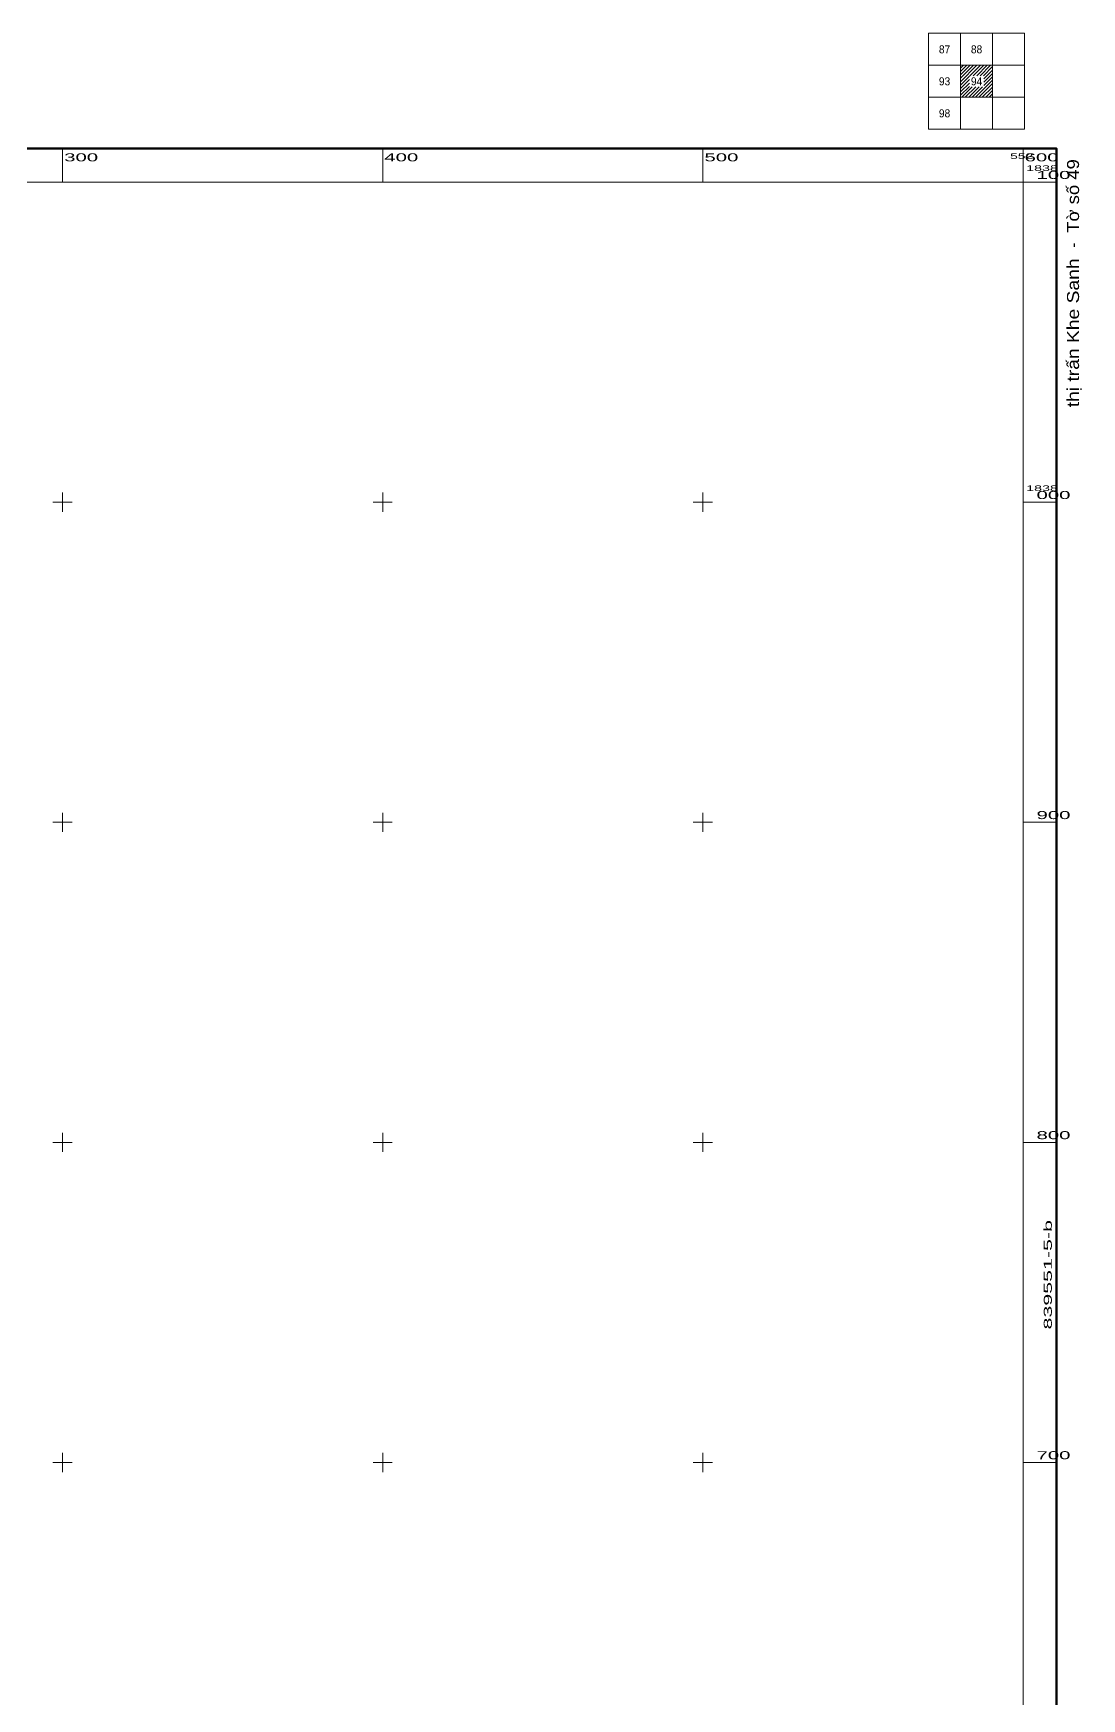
# Model space of a CAD drawing. Header units: metres. Extents: x 551890 to 552618, y 1837259 to 1838146.
# Drawn here: x 552291 to 552618, y 1837626 to 1838146 of the extents above; entities that cross this region are included whole.
import ezdxf
from ezdxf.enums import TextEntityAlignment as Align

# ---------------------------------------------------------------- set-up
doc = ezdxf.new("R2010")
doc.units = ezdxf.units.M
doc.header["$LTSCALE"] = 0.8
doc.layers.add('63', color=7, linetype='Continuous', lineweight=13)

msp = doc.modelspace()

# ---------------------------------------------------------------- linework, layer by layer
at = {"layer": '63'}
for p, q in [((552580.5, 1838116.5), (552580.5, 1838146.5)), ((552590.5, 1838116.5), (552590.5, 1838146.5)), ((552600.5, 1838136.5), (552570.5, 1838136.5)), ((552580.5, 1838135.63), (552581.37, 1838136.5)), ((552580.5, 1838134.57), (552582.43, 1838136.5)), ((552580.5, 1838133.51), (552583.49, 1838136.5)), ((552580.5, 1838132.45), (552584.55, 1838136.5)), ((552580.5, 1838131.39), (552585.61, 1838136.5)), ((552580.5, 1838130.33), (552583.25, 1838133.08)), ((552583.42, 1838133.25), (552586.67, 1838136.5)), ((552584.48, 1838133.25), (552587.73, 1838136.5)), ((552585.54, 1838133.25), (552588.79, 1838136.5)), ((552586.61, 1838133.25), (552589.86, 1838136.5)), ((552587.67, 1838133.25), (552590.5, 1838136.08)), ((552587.75, 1838132.27), (552590.5, 1838135.02)), ((552587.75, 1838131.21), (552590.5, 1838133.96)), ((552587.75, 1838130.15), (552590.5, 1838132.9)), ((552580.5, 1838129.27), (552583.25, 1838132.02)), ((552580.5, 1838128.21), (552583.25, 1838130.96)), ((552580.5, 1838127.14), (552583.25, 1838129.89)), ((552580.92, 1838126.5), (552584.17, 1838129.75)), ((552581.98, 1838126.5), (552585.23, 1838129.75)), ((552583.04, 1838126.5), (552586.29, 1838129.75)), ((552584.1, 1838126.5), (552587.35, 1838129.75)), ((552585.16, 1838126.5), (552590.5, 1838131.84)), ((552586.22, 1838126.5), (552590.5, 1838130.78)), ((552587.28, 1838126.5), (552590.5, 1838129.72)), ((552588.34, 1838126.5), (552590.5, 1838128.66)), ((552589.4, 1838126.5), (552590.5, 1838127.6)), ((552600.5, 1838126.5), (552570.5, 1838126.5)), ((552590.46, 1838126.5), (552590.5, 1838126.54)), ((552300, 1838100), (552300, 1838110.5)), ((552400, 1838100), (552400, 1838110.5)), ((552500, 1838100), (552500, 1838110.5)), ((552600, 1838100), (552600, 1838110.5)), ((552600, 1838100), (552610.5, 1838100)), ((552300, 1837997), (552300, 1838003)), ((552400, 1837997), (552400, 1838003)), ((552500, 1837997), (552500, 1838003)), ((552297, 1838000), (552303, 1838000)), ((552397, 1838000), (552403, 1838000)), ((552497, 1838000), (552503, 1838000)), ((552600, 1838000), (552610.5, 1838000)), ((552297, 1837900), (552303, 1837900)), ((552300, 1837897), (552300, 1837903)), ((552397, 1837900), (552403, 1837900)), ((552400, 1837897), (552400, 1837903)), ((552497, 1837900), (552503, 1837900)), ((552500, 1837897), (552500, 1837903)), ((552600, 1837900), (552610.5, 1837900)), ((552297, 1837800), (552303, 1837800)), ((552300, 1837797), (552300, 1837803)), ((552397, 1837800), (552403, 1837800)), ((552400, 1837797), (552400, 1837803)), ((552497, 1837800), (552503, 1837800)), ((552500, 1837797), (552500, 1837803)), ((552600, 1837800), (552610.5, 1837800)), ((552300, 1837697), (552300, 1837703)), ((552400, 1837697), (552400, 1837703)), ((552500, 1837697), (552500, 1837703)), ((552297, 1837700), (552303, 1837700)), ((552397, 1837700), (552403, 1837700)), ((552497, 1837700), (552503, 1837700)), ((552600, 1837700), (552610.5, 1837700))]:
    msp.add_line(p, q, dxfattribs=at)
for points in [[(552600.5, 1838116.5), (552570.5, 1838116.5), (552570.5, 1838146.5), (552600.5, 1838146.5)], [(551900, 1838100), (552600, 1838100), (552600, 1837400), (551900, 1837400)]]:
    msp.add_lwpolyline(points, close=True, dxfattribs=at)
at = {"layer": '63', "lineweight": 158}
msp.add_lwpolyline([(551889.5, 1838110.5), (552610.5, 1838110.5), (552610.5, 1837389.5), (551889.5, 1837389.5)], close=True, dxfattribs=at)

# ---------------------------------------------------------------- texts
at = {"layer": '63', "width": 0.95}
for s, p in [('87', (552575.505, 1838140.25)), ('88', (552585.5, 1838140.25)), ('93', (552575.5, 1838130.25)), ('94', (552585.5, 1838130.25)), ('98', (552575.5, 1838120.25))]:
    msp.add_text(s, height=2.5, dxfattribs=at).set_placement(p, align=Align.CENTER)
at = {"layer": '63', "width": 1.9}
for s, height, p in [('300', 2.5, (552300.5, 1838106.5)), ('400', 2.5, (552400.5, 1838106.5)), ('500', 2.5, (552500.5, 1838106.5)), ('600', 2.5, (552600.5, 1838106.5)), ('1838', 1.75, (552601, 1838103.5)), ('1838', 1.75, (552601, 1838003.5))]:
    msp.add_text(s, height=height, dxfattribs=at).set_placement(p)
at = {"layer": '63'}
for s, height, width, p in [('552', 1.75, 1.85, (552603.19, 1838107.25)), ('100', 2.5, 1.9, (552614.82, 1838101)), ('000', 2.5, 1.9, (552614.82, 1838001)), ('900', 2.5, 1.9, (552614.82, 1837901)), ('800', 2.5, 1.9, (552614.82, 1837801)), ('700', 2.5, 1.9, (552614.82, 1837701))]:
    msp.add_text(s, height=height, dxfattribs=dict(at, width=width)).set_placement(p, align=Align.RIGHT)
for s, width, p in [('Tờ số 49', 1.15, (552617.5, 1838084.16)), (' - ', 0.95, (552617.5, 1838078.16))]:
    msp.add_text(s, height=3.75, rotation=90, dxfattribs=dict(at, width=width)).set_placement(p)
at = {"layer": '63', "width": 1.2}
msp.add_text('thị trấn Khe Sanh', height=3.75, rotation=90, dxfattribs=at).set_placement((552617.5, 1838076.17), align=Align.RIGHT)
at = {"layer": '63', "width": 2}
msp.add_text('839551-5-b', height=2.5, rotation=90, dxfattribs=at).set_placement((552609, 1837758.63), align=Align.CENTER)

doc.saveas('drawing.dxf')
